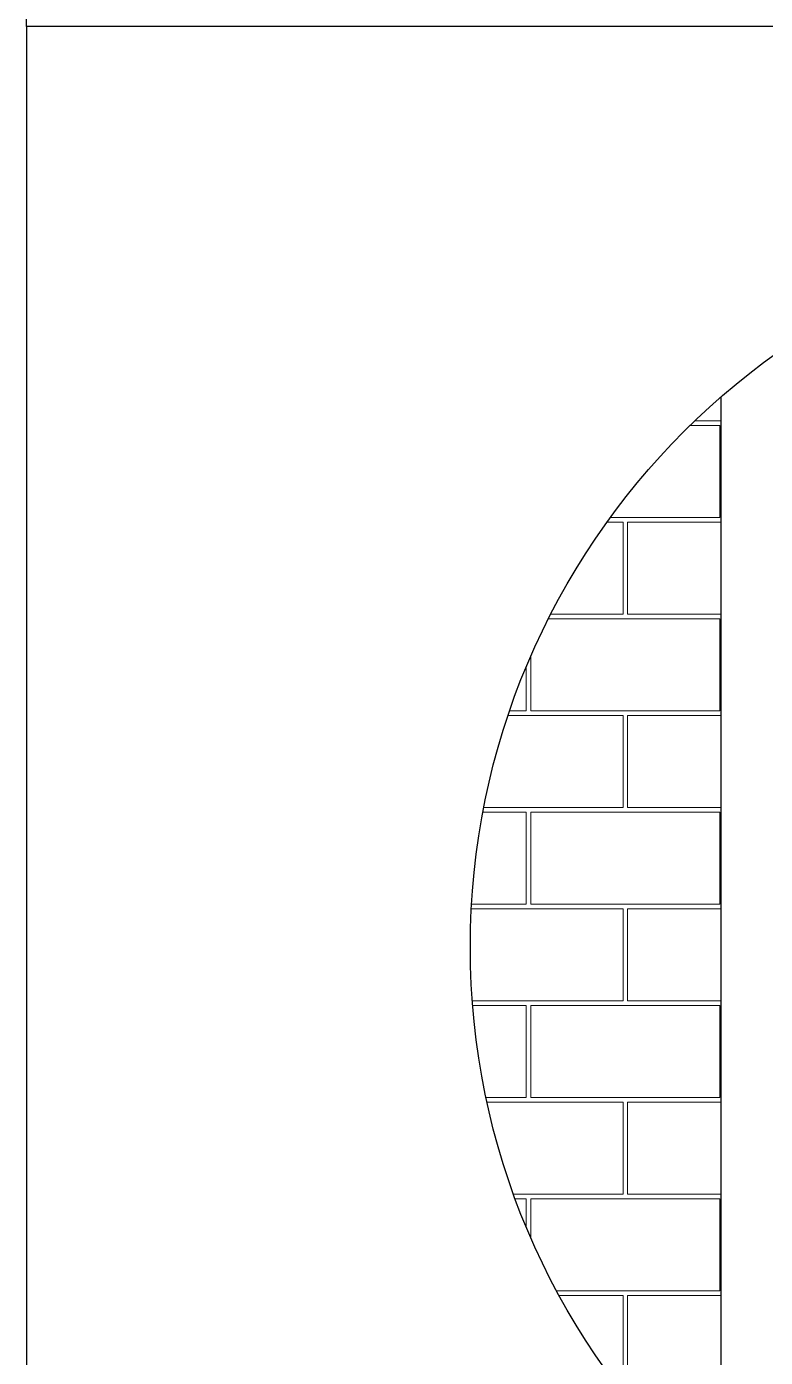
# Model space of a CAD drawing. Header units: millimetres. Extents: x 441156 to 441876, y 4514765 to 4515211.
# Drawn here: x 441488.511 to 441490.484, y 4514930.645 to 4514934.204 of the extents above; entities that cross this region are included whole.
import ezdxf

# ---------------------------------------------------------------- set-up
doc = ezdxf.new("R2010")
doc.units = ezdxf.units.MM
doc.layers.add('Cornice', color=7, linetype='Continuous')
doc.layers.add('Cornice_Tratteggi', color=7, linetype='Continuous', lineweight=5)

msp = doc.modelspace()

# ---------------------------------------------------------------- hatches: boundary and pattern name
at = {"layer": 'Cornice_Tratteggi'}
h = msp.add_hatch(dxfattribs=at)
h.set_pattern_fill('AR-B816C', color=254, scale=0.001272, style=0)
h.set_pattern_definition([(0, (441480.81073, 4514936.4972), (0.258483, 0.258483), [0.50485, -0.012116]), (0, (441480.55225, 4514936.5093), (0.258483, 0.258483), [0.50485, -0.012116]), (90, (441480.81073, 4514936.4972), (-0.258483, 0.258483), [-0.270599, 0.246367]), (90, (441480.79861, 4514936.4972), (-0.258483, 0.258483), [-0.270599, 0.246367])])
h.paths.add_polyline_path([(441490.36600761, 4514933.21376849, 0.2169239767), (441489.69626152, 4514931.7426759, 0.2169239767), (441490.36600761, 4514930.27158332)])

# ---------------------------------------------------------------- linework, layer by layer
at = {"color": 0, "linetype": 'Continuous'}
for p, q in [((441488.51090462, 4514934.20361646), (441488.51090462, 4514938.30368946)), ((441492.01090462, 4514934.20361646), (441488.51090462, 4514934.20361646)), ((441488.51090462, 4514934.20361646), (441488.51090462, 4514929.13357172)), ((441488.51090462, 4514934.20361646), (441488.51090462, 4514929.13357172))]:
    msp.add_line(p, q, dxfattribs=at)
msp.add_line((441497.26090462, 4514934.20361646), (441488.51090462, 4514934.20361646))
msp.add_line((441497.26090462, 4514934.20361646), (441488.51090462, 4514934.20361646))
at = {"layer": 'Cornice', "color": 254}
msp.add_line((441490.36600761, 4514930.27158332), (441490.36600761, 4514933.21376849), dxfattribs=at)
msp.add_circle((441491.64675684, 4514931.7426759), 1.95049532, dxfattribs=at)

doc.saveas('drawing.dxf')
